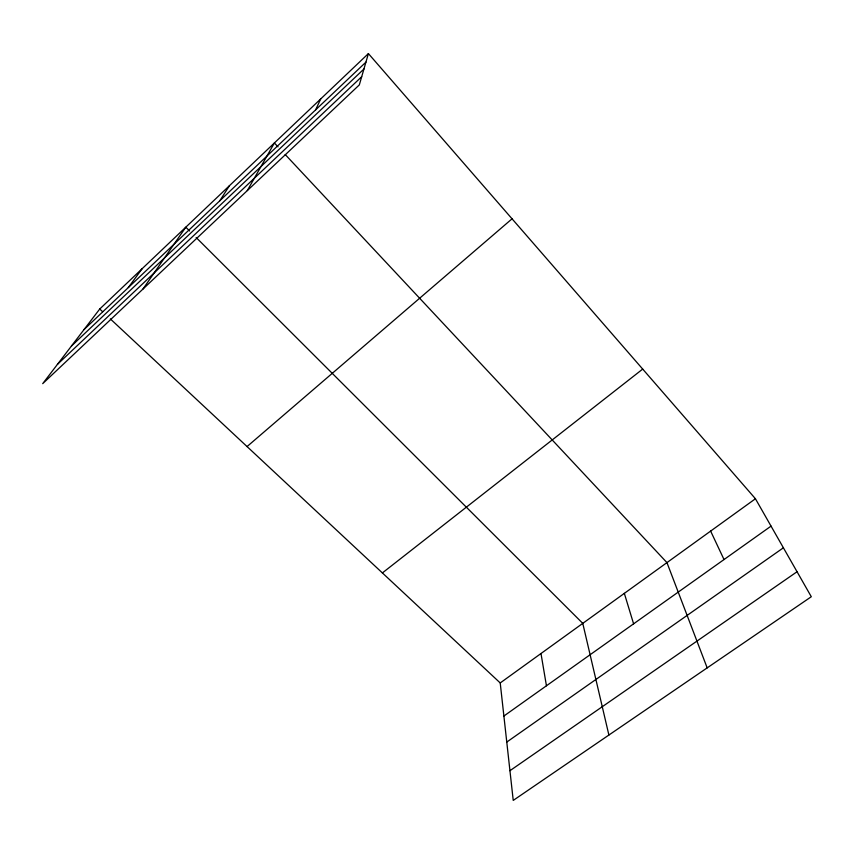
<?xml version="1.0" encoding="UTF-8"?>
<svg xmlns="http://www.w3.org/2000/svg" width="854" height="854" viewBox="0 0 854 854"><rect width="100%" height="100%" fill="white"/><g stroke="black" fill="none" stroke-linecap="round" stroke-linejoin="round"><path stroke-width="1.28" d="M368.405 53.588L359.32 84.909L42.7 383.659L99.737 309.02L368.405 53.588L755.438 498.757L811.3 596.732L513.233 800.411L500.22 682.944L110.337 318.905M315.66 109.824L320.688 98.957M247.297 190.602L274.39 142.97L277.998 146.824M219.777 200.797L229.459 185.692M142.97 289.047L185.809 227.185L189.577 230.943M128.313 287.574L142.148 268.7M83.991 329.633L365.928 62.139M71.416 346.073L363.932 69.014M57.421 364.391L361.69 76.721M247.062 446.567L512.048 218.816M382.389 572.927L642.699 369.088M500.22 682.944L755.438 498.757M503.881 716.036L771.045 526.128M506.774 742.073L783.396 547.798M509.945 770.703L797.049 571.742M99.737 309.02L102.629 311.71M196.153 237.508L582.77 623.367L608.891 735.048M285.193 154.521L666.953 562.615L707.176 667.881M710.635 531.092L724.021 559.551M624.338 593.359L633.593 623.826M540.988 653.524L546.443 685.783"/></g></svg>
